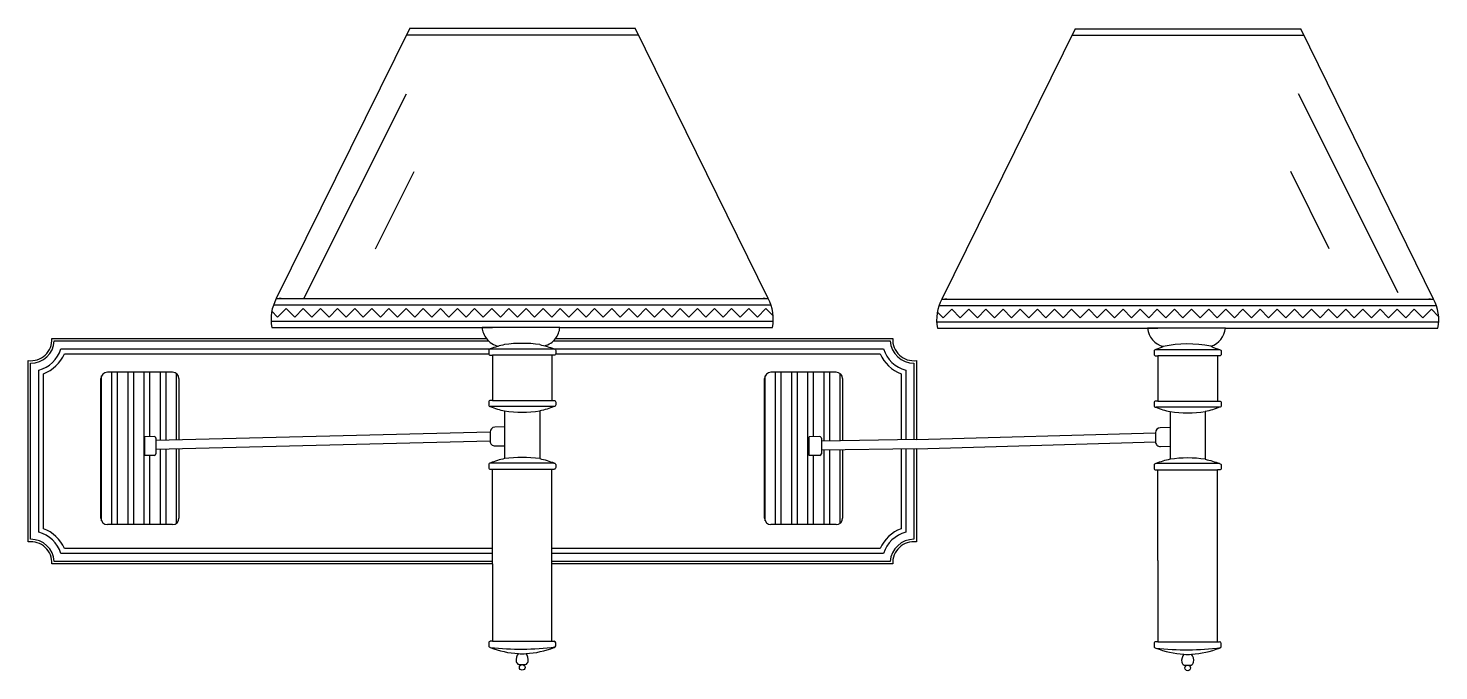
# Model space of a CAD drawing. Extents: x 195 to 902, y 1359 to 1681.
import ezdxf

# ---------------------------------------------------------------- set-up
doc = ezdxf.new("R2010")
doc.units = 0
doc.header["$MEASUREMENT"] = 0
for name, color, linetype in [('3', 3, 'CONTINUOUS'), ('4', 4, 'CONTINUOUS'), ('7', 7, 'CONTINUOUS'), ('BH', 3, 'CONTINUOUS')]:
    doc.layers.add(name, color=color, linetype=linetype)

msp = doc.modelspace()

# ---------------------------------------------------------------- hatches: boundary and pattern name
at = {"layer": 'BH'}
h = msp.add_hatch(dxfattribs=at)
h.set_pattern_fill('ZIGZAG', color=256, scale=48.6, angle=135, style=0)
h.set_pattern_definition([(135, (-3958.379, 960.758), (-8.591347, 7e-16), [6.075, -6.075]), (225, (-3962.6746, 965.0536), (-7e-16, -8.591347), [6.075, -6.075])])
h.paths.add_polyline_path([(568.65, 1534.36, 0.094067), (567.46, 1542.46), (318.05, 1542.46, 0.094067), (316.86, 1534.36)])
h = msp.add_hatch(dxfattribs=at)
h.set_pattern_fill('ZIGZAG', color=256, scale=48.6, angle=135, style=0)
h.set_pattern_definition([(135, (-3624.6607, 960.443), (-8.591347, 7e-16), [6.075, -6.075]), (225, (-3628.9563, 964.739), (-7e-16, -8.591347), [6.075, -6.075])])
h.paths.add_polyline_path([(902.37, 1534.04, 0.094067), (901.18, 1542.14), (651.76, 1542.14, 0.094067), (650.57, 1534.04)])

# ---------------------------------------------------------------- linework, layer by layer
at = {"layer": '3'}
for p, q in [((384.77, 1677.96), (501.04, 1677.96)), ((718.49, 1677.65), (834.76, 1677.65)), ((333.34, 1545.7), (384.7, 1648.31)), ((881.96, 1548.51), (832.01, 1648.31)), ((369.23, 1570.66), (388.57, 1609.3)), ((847.48, 1570.66), (828.14, 1609.3)), ((318.05, 1542.46), (567.46, 1542.46)), ((651.76, 1542.14), (901.18, 1542.14)), ((316.86, 1534.36), (568.65, 1534.36)), ((461.63, 1531.12), (427.86, 1531.12)), ((650.57, 1534.04), (902.37, 1534.04)), ((426.76, 1520.37), (458.75, 1520.37)), ((426.76, 1520.37), (458.75, 1520.37)), ((457.7, 1517.27), (427.81, 1517.27)), ((457.7, 1517.27), (427.81, 1517.27)), ((760.48, 1520.05), (792.47, 1520.05)), ((791.42, 1516.95), (761.53, 1516.95)), ((231.79, 1434.2), (231.79, 1506.87)), ((237.03, 1432.32), (237.03, 1508.75)), ((239.89, 1432.32), (239.89, 1508.75)), ((245.13, 1432.32), (245.13, 1508.75)), ((247.99, 1432.32), (247.99, 1508.75)), ((253.23, 1432.32), (253.23, 1508.75)), ((256.09, 1476.37), (256.09, 1508.75)), ((261.33, 1474.56), (261.33, 1508.75)), ((264.19, 1474.63), (264.19, 1508.75)), ((269.43, 1474.76), (269.43, 1508.04)), ((564.58, 1434.2), (564.58, 1506.87)), ((569.82, 1432.32), (569.82, 1508.75)), ((572.68, 1432.32), (572.68, 1508.75)), ((577.92, 1432.32), (577.92, 1508.75)), ((580.78, 1432.32), (580.78, 1508.75)), ((586.02, 1432.32), (586.02, 1508.75)), ((588.88, 1476.35), (588.88, 1508.75)), ((594.12, 1474.21), (594.12, 1508.75)), ((596.98, 1474.25), (596.98, 1508.75)), ((602.22, 1474.33), (602.22, 1508.04)), ((427.81, 1494.58), (457.7, 1494.58)), ((761.53, 1494.27), (791.42, 1494.27)), ((458.75, 1491.49), (426.76, 1491.49)), ((792.47, 1491.17), (760.48, 1491.17)), ((256.09, 1432.32), (256.09, 1466.97)), ((261.33, 1432.32), (261.33, 1470.07)), ((264.19, 1432.32), (264.19, 1470.15)), ((269.43, 1433.04), (269.43, 1470.28)), ((588.88, 1432.32), (588.88, 1466.94)), ((594.12, 1432.32), (594.12, 1469.72)), ((596.98, 1432.32), (596.98, 1469.76)), ((602.22, 1433.04), (602.22, 1469.83)), ((458.75, 1463.2), (426.76, 1463.2)), ((427.81, 1460.1), (458.75, 1460.1)), ((792.47, 1462.88), (760.48, 1462.88)), ((761.53, 1459.79), (791.42, 1459.79)), ((427.81, 1373.84), (457.7, 1373.84)), ((761.53, 1373.53), (791.42, 1373.53))]:
    msp.add_line(p, q, dxfattribs=at)
for points in [[(427.81, 1413.8), (208.13, 1413.8, 0.39823), (196.27, 1424.96), (196.27, 1513.26, 0.39823), (208.13, 1524.42), (425.85, 1524.42)], [(458.4, 1524.42), (627.34, 1524.42, 0.39823), (639.2, 1513.26), (639.2, 1474.9)], [(427.81, 1417.85), (211.48, 1417.85, 0.258824), (200.32, 1428.49), (200.32, 1509.72, 0.258824), (211.48, 1520.37), (426.77, 1520.37)], [(427.81, 1420.28), (213.17, 1420.28, 0.205269), (202.75, 1430.27), (202.75, 1507.95, 0.205269), (213.17, 1517.94), (425.97, 1517.94)], [(454.18, 1520.37), (623.99, 1520.37, 0.258824), (635.15, 1509.72), (635.15, 1474.85)], [(459.55, 1517.94), (622.29, 1517.94, 0.205269), (632.72, 1507.95), (632.72, 1474.81)], [(639.2, 1470.32), (639.2, 1424.96, 0.39823), (627.34, 1413.8), (457.7, 1413.8)], [(635.15, 1470.27), (635.15, 1428.49, 0.258824), (623.99, 1417.85), (457.7, 1417.85)], [(632.72, 1470.24), (632.72, 1430.27, 0.205269), (622.29, 1420.28), (457.7, 1420.28)]]:
    msp.add_lwpolyline(points, format="xyb", dxfattribs=at)
for centre, radius, start, end in [((442.76, 1462.01), 61.19, 81.71746, 98.28254), ((776.48, 1461.7), 61.19, 79.07102, 101.60136), ((442.76, 1549.84), 61.19, 261.71746, 278.28254), ((776.48, 1549.53), 61.19, 261.71746, 278.28254), ((442.76, 1404.84), 61.19, 81.71746, 98.28254), ((776.48, 1404.53), 61.19, 81.71746, 98.28254), ((442.08, 1502.98), 133.12, 263.39283, 277.44212), ((442.76, 1379.34), 11.82, 260.70252, 279.29748), ((775.8, 1502.67), 133.12, 263.39283, 277.44212), ((776.48, 1379.03), 11.82, 260.70252, 279.29748)]:
    msp.add_arc(centre, radius, start, end, dxfattribs=at)
at = {"layer": '4'}
for p, q in [((386.37, 1681.2), (499.45, 1681.2)), ((720.09, 1680.89), (833.17, 1680.89)), ((461.63, 1531.12), (422.62, 1531.12)), ((461.63, 1531.12), (568.28, 1531.12)), ((795.39, 1530.8), (756.37, 1530.8)), ((795.39, 1530.8), (901.99, 1530.8)), ((426.62, 1478.66), (259.07, 1474.5)), ((426.62, 1478.72), (426.62, 1474.17)), ((433.94, 1481.28), (433.94, 1471.88)), ((640.41, 1474.93), (760.34, 1478.34)), ((760.34, 1478.4), (760.34, 1478.34)), ((760.34, 1478.34), (760.34, 1473.86)), ((767.66, 1480.97), (767.66, 1471.56)), ((258.24, 1476.43), (253.3, 1476.29)), ((253.3, 1476.29), (253.3, 1466.89)), ((259.07, 1475.62), (259.07, 1467.84)), ((426.62, 1474.17), (259.07, 1470.02)), ((591.96, 1476.43), (586.71, 1476.29)), ((586.71, 1466.88), (586.71, 1476.29)), ((592.79, 1475.62), (592.79, 1467.84)), ((640.41, 1474.93), (592.79, 1474.19)), ((640.41, 1470.34), (760.34, 1473.86)), ((258.28, 1467.03), (253.3, 1466.89)), ((592, 1467.03), (586.71, 1466.88)), ((640.41, 1470.34), (592.79, 1469.7)), ((427.81, 1412.58), (427.81, 1460.1)), ((457.7, 1412.58), (457.7, 1460.1)), ((761.53, 1414.26), (761.53, 1459.79)), ((791.42, 1373.53), (791.42, 1459.79)), ((457.7, 1373.84), (457.7, 1412.58)), ((457.7, 1373.84), (458.75, 1373.84)), ((459.56, 1371.56), (459.56, 1373.03)), ((791.42, 1373.53), (792.47, 1373.53)), ((793.28, 1371.24), (793.28, 1372.72)), ((441, 1362.15), (444.5, 1362.15)), ((774.72, 1361.84), (778.22, 1361.84))]:
    msp.add_line(p, q, dxfattribs=at)
for points in [[(386.37, 1681.2), (319.47, 1545.7, 0.173025), (317.23, 1531.12), (427.86, 1531.12)], [(720.09, 1680.89), (653.19, 1545.38, 0.173025), (650.95, 1530.8), (761.58, 1530.8)], [(427.81, 1412.58), (206.92, 1412.58, 0.464236), (195.05, 1423.67), (195.05, 1514.55, 0.464236), (206.92, 1525.63), (424.8, 1525.63)], [(433.94, 1522.56, 0.044111), (426.76, 1520.37, 0.414214), (425.95, 1519.56), (425.95, 1518.08, 0.414214), (426.76, 1517.27), (427.81, 1517.27), (427.81, 1494.58), (426.76, 1494.58, 0.414214), (425.95, 1493.77), (425.95, 1492.3, 0.414214), (426.76, 1491.49, 0.044111), (433.94, 1489.3), (433.94, 1481.28), (428.99, 1481.15, 0.406259), (426.62, 1478.72)], [(451.57, 1522.56, -0.044111), (458.75, 1520.37, -0.414214), (459.56, 1519.56), (459.56, 1518.08, -0.414214), (458.75, 1517.27), (457.7, 1517.27), (457.7, 1494.58), (458.75, 1494.58, -0.414214), (459.56, 1493.77), (459.56, 1492.3, -0.414214), (458.75, 1491.49, -0.044111), (451.57, 1489.3), (451.57, 1465.39, -0.044111), (458.75, 1463.2, -0.414214), (459.56, 1462.39), (459.56, 1460.91, -0.414214), (458.75, 1460.1)], [(459.46, 1525.63), (628.54, 1525.63, 0.464236), (640.41, 1514.55), (640.41, 1474.93)], [(764.17, 1521.63, -0.052468), (760.48, 1520.05, 0.414214), (759.67, 1519.24), (759.67, 1517.76, 0.414214), (760.48, 1516.95), (761.53, 1516.95), (761.53, 1494.27), (760.48, 1494.27, 0.414214), (759.67, 1493.46), (759.67, 1491.98, 0.414214), (760.48, 1491.17, 0.044111), (767.66, 1488.98), (767.66, 1480.97), (762.71, 1480.83, 0.406259), (760.34, 1478.4)], [(788.08, 1521.77, 0.026851), (792.47, 1520.05, -0.414214), (793.28, 1519.24), (793.28, 1517.76, -0.414214), (792.47, 1516.95), (791.42, 1516.95), (791.42, 1494.27), (792.47, 1494.27, -0.414214), (793.28, 1493.46), (793.28, 1491.98, -0.414214), (792.47, 1491.17, -0.044111), (785.29, 1488.98), (785.29, 1465.07)], [(426.62, 1474.17, 0.422213), (429.12, 1471.75), (433.94, 1471.88), (433.94, 1465.39, 0.044111), (426.76, 1463.2, 0.414214), (425.95, 1462.39), (425.95, 1460.91, 0.414214), (426.76, 1460.1), (427.81, 1460.1)], [(760.34, 1473.86, 0.422213), (762.84, 1471.43), (767.66, 1471.56), (767.66, 1465.07, 0.044111), (760.48, 1462.88, 0.414214), (759.67, 1462.07), (759.67, 1460.6, 0.414214), (760.48, 1459.79), (761.53, 1459.79)], [(785.29, 1471.56), (785.29, 1465.07, -0.044111), (792.47, 1462.88, -0.414214), (793.28, 1462.07), (793.28, 1460.6, -0.414214), (792.47, 1459.79), (791.42, 1459.79)], [(640.41, 1470.45), (640.41, 1423.67, 0.464236), (628.54, 1412.58), (457.7, 1412.58)], [(427.81, 1412.58), (427.81, 1373.84), (426.76, 1373.84, 0.414214), (425.95, 1373.03), (425.95, 1371.56, 0.414214), (426.76, 1370.75, 0.08515), (440.85, 1367.67)], [(761.53, 1414.26), (761.53, 1373.53), (760.48, 1373.53, 0.414214), (759.67, 1372.72), (759.67, 1371.24, 0.414214), (760.48, 1370.43, 0.08515), (774.57, 1367.36)], [(440.85, 1367.67, 0.202458), (439.77, 1363.68, 0.2246), (441, 1362.15)], [(444.5, 1362.15, 0.229619), (445.74, 1363.68, 0.202458), (444.67, 1367.67)], [(774.57, 1367.36, 0.202458), (773.49, 1363.36, 0.2246), (774.72, 1361.84)], [(778.22, 1361.84, 0.229619), (779.46, 1363.36, 0.202458), (778.39, 1367.36)]]:
    msp.add_lwpolyline(points, format="xyb", dxfattribs=at)
for points in [[(566.04, 1545.7), (499.45, 1681.2)], [(899.76, 1545.38), (833.17, 1680.89)]]:
    msp.add_lwpolyline(points, dxfattribs=at)
for centre in [(442.76, 1360.74), (776.48, 1360.43)]:
    msp.add_circle(centre, 1.41, dxfattribs=at)
for centre, radius, start, end in [((321.42, 1541.89), 3.84, 82.61885, 97.38115), ((564.09, 1541.89), 3.84, 82.61885, 97.38115), ((546.72, 1535.27), 21.95, 349.08882, 28.35452), ((655.13, 1541.58), 3.84, 82.61885, 97.38115), ((897.81, 1541.58), 3.84, 82.61885, 97.38115), ((880.44, 1534.96), 21.95, 349.08882, 28.35452), ((433.05, 1532.09), 10.48, 185.30247, 218.02239), ((451.2, 1532.09), 10.48, 321.97761, 354.69753), ((766.8, 1531.77), 10.48, 185.30247, 255.46514), ((784.96, 1531.77), 10.48, 287.3298, 354.69753), ((432.61, 1531.38), 9.7, 216.31473, 260.28957), ((451.64, 1531.38), 9.7, 284.06914, 323.68527), ((258.26, 1475.62), 0.81, 0, 91.56048), ((591.98, 1475.62), 0.81, 0, 91.56048), ((258.26, 1467.84), 0.81, 271.56048, 0), ((591.98, 1467.84), 0.81, 271.56048, 0), ((458.75, 1373.03), 0.81, 0, 90), ((792.47, 1372.72), 0.81, 0, 90), ((442.76, 1410.26), 42.63, 272.56816, 292.03621), ((458.75, 1371.56), 0.81, 270, 0), ((776.48, 1409.94), 42.63, 272.56816, 292.03621), ((792.47, 1371.24), 0.81, 270, 0)]:
    msp.add_arc(centre, radius, start, end, dxfattribs=at)
at = {"layer": '7'}
for p, q in [((319.47, 1545.7), (566.04, 1545.7)), ((653.19, 1545.38), (899.76, 1545.38)), ((267.4, 1508.75), (234.73, 1508.75)), ((600.19, 1508.75), (567.52, 1508.75)), ((231.49, 1435.56), (231.49, 1505.51)), ((270.64, 1505.51), (270.64, 1474.79)), ((564.28, 1435.56), (564.28, 1505.51)), ((603.43, 1505.51), (603.43, 1474.35)), ((270.64, 1470.31), (270.64, 1435.56)), ((603.43, 1469.85), (603.43, 1435.56)), ((267.4, 1432.32), (234.73, 1432.32)), ((600.19, 1432.32), (567.52, 1432.32))]:
    msp.add_line(p, q, dxfattribs=at)
for centre, start, end in [((234.73, 1505.51), 90, 180), ((267.4, 1505.51), 360, 90), ((567.52, 1505.51), 90, 180), ((600.19, 1505.51), 360, 90), ((234.73, 1435.56), 180, 270), ((267.4, 1435.56), 270, 360), ((567.52, 1435.56), 180, 270), ((600.19, 1435.56), 270, 360)]:
    msp.add_arc(centre, 3.24, start, end, dxfattribs=at)

doc.saveas('drawing.dxf')
